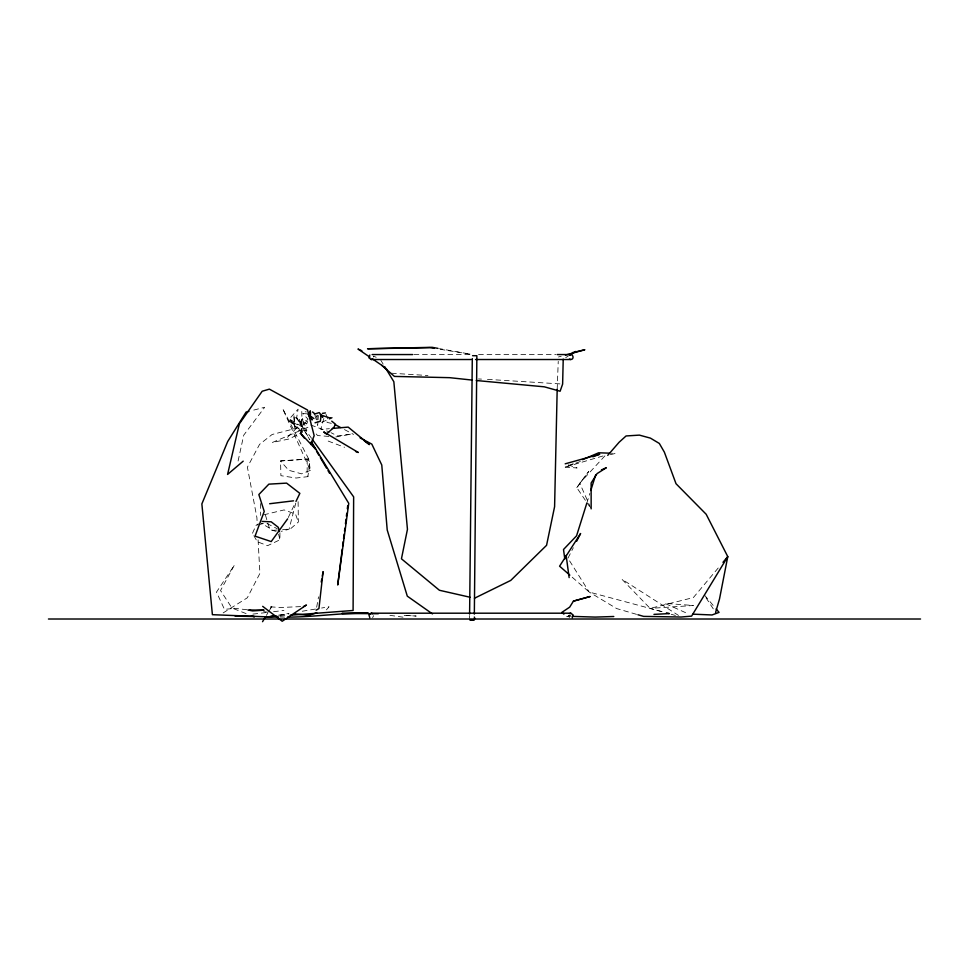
<?xml version="1.0" encoding="UTF-8"?>
<svg xmlns="http://www.w3.org/2000/svg" width="969" height="969" viewBox="0 0 969 969"><rect width="100%" height="100%" fill="white"/><g stroke="black" fill="none" stroke-linecap="round" stroke-linejoin="round"><path stroke-width="0.73" stroke-dasharray="4.84 3.63" d="M307.173 459.112L307.149 473.417L307.9 476.639L296.114 478.032L280.913 475.682L280.538 460.869L307.173 459.112L309.874 461.728L307.9 476.639M469.553 618.416L469.59 615.533M557.187 389.296L558.241 361.352M317.965 421.152L317.687 425.391L317.299 421.224M318.062 419.734L318.353 415.495M373.61 615.678L372.629 617.689M316.657 607.224L318.547 596.843M238.095 461.014L243.74 435.154L264.694 407.271L250.377 410.953M295.775 503.105L289.028 529.244L281.216 531.339M323.864 418.438L320.751 429.424L329.412 428.698M586.79 503.25L589.891 493.33M300.305 432.828L303.854 422.629L309.377 424.519M317.166 419.831L316.911 417.058L318.135 413.763M307.633 421.624L306.64 424.034L302.364 418.778L299.954 424.301L301.214 423.683L302.364 418.778L307.052 421.745M252.497 533.241L255.986 525.452L258.481 523.841M288.253 517.543L295.339 502.766M568.028 558.059L573.321 547.727M299.954 424.301L302.364 418.778L306.882 430.321L298.5 430.587M300.596 432.84L302.049 430.333L301.783 411.28L306.398 411.946M266.366 615.4L267.892 612.892M268.655 611.633L272.471 605.359L270.278 608.762M576.809 487.673L588.752 471.406L576.809 487.673L589.467 506.387M307.948 427.268L272.265 442.518L289.028 438.981L302.51 432.247L289.077 420.909L301.795 426.59L308.081 418.971M718.211 567.991L693.368 597.57L650.126 608.399L621.953 579.28L678.506 615.412M326.432 609.852L329.048 606.788L321.611 608.023M290.833 417.312L298.101 409.148L296.659 417.615L309.668 439.599M287.454 437.346L296.453 428.237L289.392 419.008L296.453 428.237L272.107 434.5L259.583 444.347L247.398 467.167L256.894 517.603L257.294 525.137M298.113 501.676L298.355 522.037L290.228 529.05L278.806 529.91M223.136 612.917L247.313 597.8L259.898 573.418L258.02 538.716M565.726 357.622L568.234 356.071M279.92 532.744L279.944 539.794L267.553 545.692L257.269 541.695L253.866 535.663M570.983 614.94L566.998 616.781L564.927 615.036M321.684 422.375L329.387 418.874M573.188 463.703L565.145 467.143L577.112 467.966L566.514 464.284M569.966 615.376L567.943 616.236L570.814 616.332M310.359 470.377L301.553 473.841L288.677 470.256L280.55 461.038L308.699 459.003L310.359 470.377L282.585 408.446L308.699 459.003M580.37 461.462L565.145 467.143L605.552 455.2L579.741 483.192L591.151 508.882M558.447 356.992L561.221 356.229M258.759 524.713L264.295 523.248M610.325 454.703L615.509 453.383L611.294 453.226M263.762 514.818L284.099 509.924L295.521 514.054L298.355 522.037M335.831 436.946L351.456 434.076L337.551 435.941L331.107 432.743M278.478 615.194L288.883 613.462M302.28 611.233L315.664 609.016M279.98 615.218L288.932 613.946M252.897 614.104L267.674 612.372M273.585 611.681L283.929 610.47M277.376 530.019L273.088 530.346L260.891 522.921M279.993 616.018L285.964 615.557M300.608 606.618L280.538 607.502L267.141 606.63M414.017 354.557L471.019 354.557M478.541 354.557L555.746 354.557M280.138 617.011L284.644 617.096M478.492 378.964L481.484 379.097M487.468 379.363L561.112 383.966M404.218 615.351L416.173 616.054L404.521 615.339M391.512 373.222L427.959 375.524M306.749 413.824L302.752 413.557L307.548 418.693M328.818 436.413L317.578 435.553L314.731 432.186M247.047 609.755L232.015 608.035L247.289 614.08M263.58 611.657L268.086 612.178M389.926 615.339L402.983 617.168M440.18 349.3L470.692 354.218L439.514 348.646M331.301 423.32L327.134 422.448L326.274 419.722M662.081 611.645L589.188 592.059L570.971 576.131M276.092 531.351L269.806 529.643L265.203 514.345M661.355 611.536L650.126 608.399L693.429 605.492L664.819 603.372L688.571 613.983M671.19 614.273L675.405 615.448M636.512 614.334L616.659 608.568L589.188 592.059L567.725 557.902M310.758 424.991L329.823 432.101M328.2 441.077L344.601 447.303M373.598 356.12L376.19 357.295M266.959 523.526L277.219 528.699M344.455 429.582L353.588 434.427M301.795 426.59L289.392 419.008L302.51 432.247L302.049 430.333M569.397 617.689L568.415 615.678M293.958 415.774L294.624 427.317L293.958 415.774L301.214 423.683L298.961 418.547M704.56 595.196L714.226 606.655M311.57 438.339L296.659 417.615L309.874 439.369M705.989 597.728L713.996 609.961M380.853 360.335L383.155 364.114M315.761 415.083L316.911 417.058M325.996 414.332L328.818 421.261M314.901 415.556L316.366 419.843M278.587 534.246L279.944 539.794M373.501 356.277L373.61 357.04M260.358 503.589L260.685 515.484M234.123 565.593L220.532 590.521L232.33 608.58L224.469 609.38L216.487 592.095L234.123 565.593"/><path stroke-width="1.45" d="M472.291 358.554L469.602 614.08M474.265 619.918C462.661 618.707 477.184 622.728 474.301 617.035M474.338 614.14L476.869 355.732L472.569 355.684M557.187 389.296L554.595 506.678L546.564 545.317L510.748 580.419L474.471 598.248M563.219 359.16L562.626 384.075L560.118 391.234L544.336 386.825L476.288 380.514M342.251 549.132L337.721 585.01L348.755 503.359L311.437 441.937M342.626 546.141L343.183 541.647M343.559 538.655L344.128 534.173M344.504 531.182L344.879 528.19M345.448 523.708L346.018 519.214M346.393 516.223L346.769 513.243M347.326 508.749L347.714 505.757M320.969 416.464L320.327 421.285L315.046 422.775M308.614 415.265L308.978 412.794L309.608 416.646M321.223 582.018L321.756 579.05M322.302 576.083L323.101 571.637L318.934 608.568L316.124 610.191M715.594 612.408L719.507 598.999L727.767 556.618L706.183 514.273L676.023 483.725L664.371 452.16L659.332 443.451L650.417 438.121L639.395 435.117L626.083 435.953L619.106 442.264L607.733 455.369M586.79 503.25L576.567 535.821L563.51 549.496L564.818 559.113M590.787 490.496L595.669 474.919M310.722 444.468L314.174 435.675L307.561 410.044L269.37 389.138L262.187 391.246L239.379 423.804L227.582 474.435L243.195 461.159M287.611 518.887L271.211 541.574L255.053 536.148L264.234 511.414L258.844 494.553L268.861 484.149L286.594 483.119L299.845 493.366L295.981 501.433M576.628 541.259L580.601 533.507L559.585 566.187L569.833 575.138M262.551 621.686L265.603 616.659M573.43 601.131L590.024 596.553L573.43 601.131L569.675 607.151L561.838 612.396L563.897 614.152M722.983 562.311L727.767 556.618L691.587 616.127L681.025 617.023L643.598 616.393L637.929 614.746M369.807 355.029L368.947 357.815L371.224 359.523L471.019 359.523M572.219 617.689L573.091 614.915L570.814 613.195L371.224 613.195L368.947 614.915L369.807 617.689M326.274 434.16L333.821 427.523L335.456 424.192L331.749 421.164M569.481 355.296L575.731 351.444M372.629 359.051L371.224 359.523M569.397 355.029C572.824 352.607 574.944 359.438 570.814 359.523L475.525 359.523M569.397 613.668L570.814 613.195M303.467 606.497L306.434 605.031L282.209 621.238L262.684 606.352M329.387 418.874L331.955 417.712M601.434 469.904L606.315 467.736L597.074 473.611L591.138 483.01L591.151 508.882M582.575 459.681L598.66 452.789L609.889 453.177M592.822 456.799L599.738 454.219L565.193 463.824M314.404 414.126L319.261 412.576L322.786 417.154L320.884 415.701M316.754 612.82L308.457 615.351L294.915 613.861M565.399 355.09L584.852 349.748L572.34 352.668M248.948 411.328L246.09 412.067L227.679 441.561L201.867 503.916L212.393 614.685L268.062 616.914L277.013 616.236M275.499 615.678L268.062 616.914L275.511 615.86M322.398 413.363L325.427 412.939M269.648 503.735L293.546 500.828M238.12 615.836L235.164 616.175L254.653 616.538M332.306 428.443L348.186 427.111L369.419 444.601L364.283 440.834M290.434 615.218L353.091 610.482L353.649 496.867L312.442 439.563M653.954 614.37L669.373 613.607L666.454 612.82M613.789 616.502L595.184 617.096L572.243 616.381M287.623 617.096C314.61 617.132 341.294 612.614 368.341 613.22L341.9 613.425L378.31 613.728M372.132 354.557L412.697 354.557M557.175 354.557L570.814 354.557M48.45 619.009L920.55 619.009M249.396 609.986L264.101 610.167L252.618 610.918L247.931 609.973M266.657 616.756L278.648 616.987M262.236 521.443L271.199 521.807L278.248 527.293L279.496 531.387M692.968 614.164L712.021 614.964L719.059 612.384L716.152 608.944M308.081 413.908L310.758 414.09M471.83 380.042L449.58 377.668L394.431 376.42L381.859 365.361L372.314 358.821M434.366 348.356L430.006 347.653L367.554 348.755L432.089 347.314L438.024 348.38M570.814 359.523L569.397 359.051M371.224 613.195L372.629 613.668M470.086 597.255L439.417 590.266L401.445 558.81L407.452 529.328L393.838 381.725L384.681 366.621M330.465 418.172L320.267 414.793M355.55 451.445L358.288 452.487L323.743 431.908L325.439 433.409M251.455 615.739L254.229 616.829M361.885 350.79L357.985 349.022L369.928 357.186M335.335 424.725L340.543 427.499M360.105 437.891L371.83 444.129L381.774 465.011L387.212 529.97L407.295 596.153L432.465 613.898M308.215 414.478L313.92 418.56M312.539 411.946L314.55 413.569M381.859 365.361L387.225 369.734M316.003 449.543L300.85 433.64L304.254 438.036M309.002 415.58L312.163 419.989L310.104 415.604M311.194 442.191L315.01 448.659M316.548 451.239L318.837 455.127M320.364 457.707L326.48 468.051M328.019 470.643L329.545 473.223M310.564 412.988L310.189 410.808L310.31 416.295M566.138 555.37L569.142 577.597"/></g></svg>
